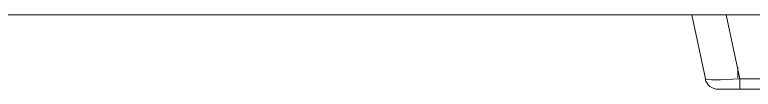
# Model space of a CAD drawing. Header units: millimetres. Extents: x 441156 to 441876, y 4514765 to 4515211.
# Drawn here: x 441312.9325 to 441313.0742, y 4514779.6622 to 4514779.6765 of the extents above; entities that cross this region are included whole.
import ezdxf

# ---------------------------------------------------------------- set-up
doc = ezdxf.new("R2010")
doc.units = ezdxf.units.MM
doc.layers.add('01_pilares baja', color=5, linetype='Continuous', lineweight=20)
doc.layers.add('LINEAS', color=7, linetype='Continuous', lineweight=9)
doc.layers.add('05 ESQUEMAS HIDRAULICOS nuevos_dwg _6_', color=7, linetype='Continuous', lineweight=18, true_color=0x767676)

# ---------------------------------------------------------------- blocks, each defined once
blk = doc.blocks.new('05 ESQUEMAS HIDRAULICOS nuevos_dwg_A$C38CE57FF-1107634-01_ARQ_INSTALACIÓN PISCINA CHAPOTEO')
at = {"layer": 'LINEAS', "color": 97, "lineweight": 18, "true_color": 0x396f33}
for p, q in [((54.95, 0), (53.55, 0)), ((158.55, 0), (53.9, 0))]:
    blk.add_line(p, q, dxfattribs=at)
at = {"layer": 'LINEAS', "color": 97, "lineweight": 18, "true_color": 0x396f33, "flags": 128}
for points in [[(47.64, 1.9), (45.15, 13.6), (51.41, 13.6)], [(403.86, 1.9), (406.35, 13.6), (400.09, 13.6), (397.6, 1.9), (53.9, 1.9), (53.9, 0), (49.98, 0)], [(400.09, 13.6), (51.41, 13.6), (53.9, 1.9)]]:
    blk.add_lwpolyline(points, dxfattribs=at)
blk.add_lwpolyline([(53.55, 2), (53.55, 4)], close=True, dxfattribs=at)
at = {"layer": 'LINEAS', "color": 97, "lineweight": 18, "true_color": 0x396f33}
blk.add_arc((49.98, 2.4), 2.4, 192, 270, dxfattribs=at)
blk.add_ellipse((54.07, 2.4), major_axis=(6.44, 0.49), ratio=0.075003, start_param=3.151614, end_param=4.679169, dxfattribs=at)

msp = doc.modelspace()

# ---------------------------------------------------------------- linework, layer by layer
at = {"layer": '01_pilares baja'}
msp.add_line((441316.24086938, 4514779.67650332), (441312.24086938, 4514779.67650332), dxfattribs=at)

# ---------------------------------------------------------------- block references
at = {"layer": '05 ESQUEMAS HIDRAULICOS nuevos_dwg _6_', "color": 88, "lineweight": 18, "true_color": 0x134c00, "xscale": 0.001054965285068319, "yscale": 0.001054965285068319, "zscale": 0.001054965285068319}
msp.add_blockref('05 ESQUEMAS HIDRAULICOS nuevos_dwg_A$C38CE57FF-1107634-01_ARQ_INSTALACIÓN PISCINA CHAPOTEO', (441313.01472108, 4514779.66215579), dxfattribs=at)

doc.saveas('drawing.dxf')
